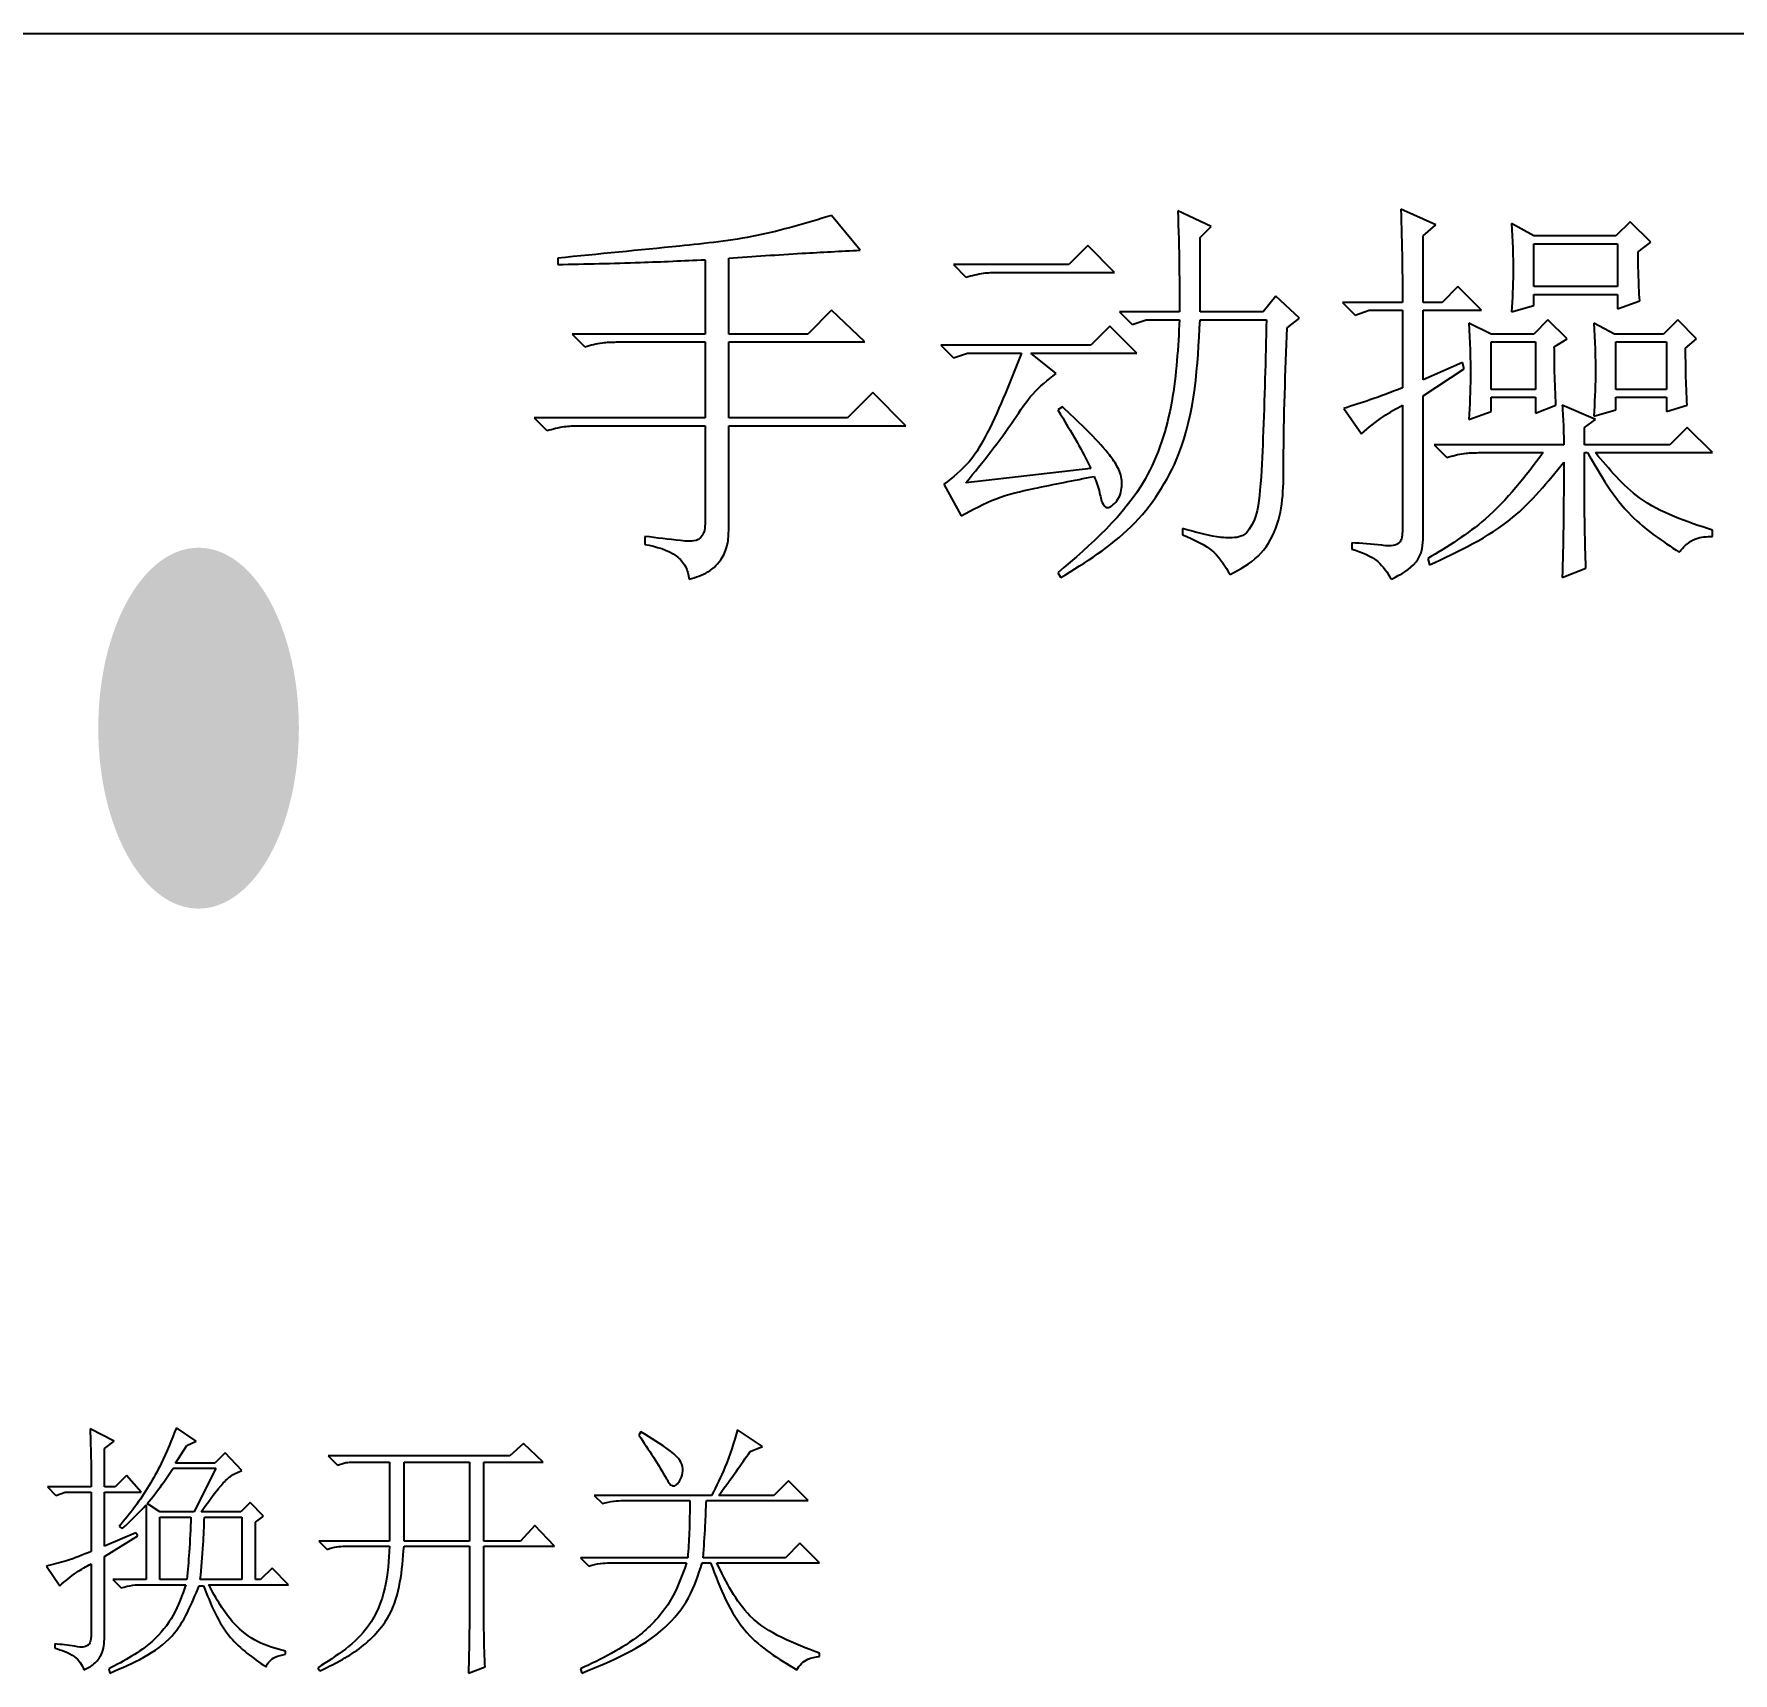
# Model space of a CAD drawing. Extents: x -61205 to 26665, y -81742 to 98141.
# Drawn here: x -38319.47 to -38299.13, y 14417.5 to 14437.12 of the extents above; entities that cross this region are included whole.
import ezdxf
from ezdxf.enums import TextEntityAlignment as Align

# ---------------------------------------------------------------- set-up
doc = ezdxf.new("R2010")
doc.units = 0
doc.header["$LTSCALE"] = 1000
doc.header["$MEASUREMENT"] = 0
doc.layers.add('01', color=7, linetype='CONTINUOUS')
doc.layers.add('02', color=1, linetype='CONTINUOUS')
doc.styles.add('intecad', font='geditxt.shx', dxfattribs={"width": 0.667, "bigfont": 'hzfs_1.shx'})

msp = doc.modelspace()

# ---------------------------------------------------------------- linework, layer by layer
at = {"layer": '01'}
for p, q in [((-38259.366, 14437.121), (-38339.366, 14437.121)), ((-38305.379, 14434.816), (-38305.776, 14435.005)), ((-38302.691, 14434.835), (-38303.107, 14435.024)), ((-38309.581, 14434.532), (-38309.922, 14434.949)), ((-38305.511, 14434.684), (-38305.379, 14434.816)), ((-38302.842, 14434.703), (-38302.691, 14434.835)), ((-38301.517, 14434.703), (-38301.782, 14434.854)), ((-38300.362, 14434.873), (-38300.533, 14434.703)), ((-38300.116, 14434.627), (-38300.362, 14434.873)), ((-38305.511, 14433.794), (-38305.511, 14434.684)), ((-38302.842, 14433.907), (-38302.842, 14434.703)), ((-38300.533, 14434.703), (-38301.517, 14434.703)), ((-38301.517, 14434.608), (-38300.514, 14434.608)), ((-38301.517, 14434.097), (-38301.517, 14434.608)), ((-38300.514, 14434.608), (-38300.514, 14434.097)), ((-38300.268, 14434.513), (-38300.116, 14434.627)), ((-38313.197, 14434.438), (-38313.197, 14434.362)), ((-38311.436, 14434.419), (-38311.436, 14433.529)), ((-38311.153, 14433.529), (-38311.153, 14434.438)), ((-38306.855, 14434.589), (-38307.083, 14434.362)), ((-38306.534, 14434.267), (-38306.855, 14434.589)), ((-38307.083, 14434.362), (-38308.464, 14434.362)), ((-38308.464, 14434.362), (-38308.313, 14434.21)), ((-38307.934, 14434.267), (-38306.534, 14434.267)), ((-38304.603, 14433.983), (-38304.754, 14433.794)), ((-38304.319, 14433.718), (-38304.603, 14433.983)), ((-38302.426, 14434.097), (-38302.615, 14433.907)), ((-38302.142, 14433.813), (-38302.426, 14434.097)), ((-38300.514, 14434.097), (-38301.517, 14434.097)), ((-38301.517, 14434.002), (-38300.514, 14434.002)), ((-38301.517, 14433.87), (-38301.517, 14434.002)), ((-38300.514, 14434.002), (-38300.514, 14433.832)), ((-38309.922, 14433.813), (-38310.206, 14433.529)), ((-38309.525, 14433.434), (-38309.922, 14433.813)), ((-38305.757, 14433.794), (-38306.477, 14433.794)), ((-38306.477, 14433.794), (-38306.325, 14433.642)), ((-38304.754, 14433.794), (-38305.511, 14433.794)), ((-38303.088, 14433.907), (-38303.808, 14433.907)), ((-38303.808, 14433.907), (-38303.656, 14433.756)), ((-38303.656, 14433.756), (-38303.486, 14433.813)), ((-38303.486, 14433.813), (-38303.088, 14433.813)), ((-38303.088, 14433.813), (-38303.088, 14432.885)), ((-38302.615, 14433.907), (-38302.842, 14433.907)), ((-38302.842, 14432.98), (-38302.842, 14433.813)), ((-38302.842, 14433.813), (-38302.142, 14433.813)), ((-38301.782, 14433.794), (-38301.517, 14433.87)), ((-38300.514, 14433.832), (-38300.249, 14433.926)), ((-38306.59, 14433.624), (-38306.818, 14433.396)), ((-38306.269, 14433.302), (-38306.59, 14433.624)), ((-38306.325, 14433.642), (-38306.155, 14433.699)), ((-38306.155, 14433.699), (-38305.757, 14433.699)), ((-38305.511, 14433.699), (-38304.716, 14433.699)), ((-38304.47, 14433.605), (-38304.319, 14433.718)), ((-38302.028, 14433.529), (-38302.293, 14433.661)), ((-38301.347, 14433.699), (-38301.517, 14433.529)), ((-38301.119, 14433.472), (-38301.347, 14433.699)), ((-38300.552, 14433.529), (-38300.798, 14433.661)), ((-38299.794, 14433.699), (-38299.965, 14433.529)), ((-38299.567, 14433.472), (-38299.794, 14433.699)), ((-38311.436, 14433.529), (-38313.027, 14433.529)), ((-38313.027, 14433.529), (-38312.875, 14433.377)), ((-38312.497, 14433.434), (-38311.436, 14433.434)), ((-38311.436, 14433.434), (-38311.436, 14432.526)), ((-38310.206, 14433.529), (-38311.153, 14433.529)), ((-38311.153, 14432.526), (-38311.153, 14433.434)), ((-38311.153, 14433.434), (-38309.525, 14433.434)), ((-38306.818, 14433.396), (-38308.616, 14433.396)), ((-38308.616, 14433.396), (-38308.464, 14433.245)), ((-38301.517, 14433.529), (-38302.028, 14433.529)), ((-38302.028, 14433.434), (-38301.498, 14433.434)), ((-38302.028, 14432.866), (-38302.028, 14433.434)), ((-38301.498, 14433.434), (-38301.498, 14432.866)), ((-38301.271, 14433.377), (-38301.119, 14433.472)), ((-38299.965, 14433.529), (-38300.552, 14433.529)), ((-38300.533, 14433.434), (-38299.927, 14433.434)), ((-38300.533, 14432.866), (-38300.533, 14433.434)), ((-38299.927, 14433.434), (-38299.927, 14432.866)), ((-38299.7, 14433.358), (-38299.567, 14433.472)), ((-38308.464, 14433.245), (-38308.294, 14433.302)), ((-38308.294, 14433.302), (-38307.65, 14433.302)), ((-38307.234, 14433.056), (-38307.537, 14433.302)), ((-38307.537, 14433.302), (-38306.269, 14433.302)), ((-38302.369, 14433.188), (-38302.842, 14432.98)), ((-38302.35, 14433.112), (-38302.369, 14433.188)), ((-38302.842, 14432.791), (-38302.35, 14433.112)), ((-38309.43, 14432.828), (-38309.733, 14432.526)), ((-38309.032, 14432.431), (-38309.43, 14432.828)), ((-38302.842, 14431.068), (-38302.842, 14432.791)), ((-38301.498, 14432.866), (-38302.028, 14432.866)), ((-38302.028, 14432.601), (-38302.028, 14432.772)), ((-38302.028, 14432.772), (-38301.498, 14432.772)), ((-38301.498, 14432.772), (-38301.498, 14432.582)), ((-38299.927, 14432.866), (-38300.533, 14432.866)), ((-38300.533, 14432.62), (-38300.533, 14432.772)), ((-38300.533, 14432.772), (-38299.927, 14432.772)), ((-38299.927, 14432.772), (-38299.927, 14432.601)), ((-38307.158, 14432.658), (-38307.215, 14432.62)), ((-38303.789, 14432.639), (-38303.58, 14432.336)), ((-38303.088, 14432.677), (-38303.088, 14431.163)), ((-38302.293, 14432.507), (-38302.028, 14432.601)), ((-38301.498, 14432.582), (-38301.252, 14432.677)), ((-38300.779, 14432.507), (-38301.176, 14432.677)), ((-38300.798, 14432.544), (-38300.533, 14432.62)), ((-38299.927, 14432.601), (-38299.681, 14432.677)), ((-38311.436, 14432.526), (-38313.481, 14432.526)), ((-38313.481, 14432.526), (-38313.33, 14432.374)), ((-38312.951, 14432.431), (-38311.436, 14432.431)), ((-38311.436, 14432.431), (-38311.436, 14431.257)), ((-38309.733, 14432.526), (-38311.153, 14432.526)), ((-38311.153, 14431.219), (-38311.153, 14432.431)), ((-38311.153, 14432.431), (-38309.032, 14432.431)), ((-38300.911, 14432.412), (-38300.779, 14432.507)), ((-38300.911, 14432.204), (-38300.911, 14432.412)), ((-38299.681, 14432.412), (-38299.889, 14432.204)), ((-38299.378, 14432.109), (-38299.681, 14432.412)), ((-38302.71, 14432.204), (-38302.558, 14432.052)), ((-38301.157, 14432.204), (-38302.71, 14432.204)), ((-38299.889, 14432.204), (-38300.911, 14432.204)), ((-38302.18, 14432.109), (-38301.403, 14432.109)), ((-38300.911, 14432.109), (-38300.873, 14432.109)), ((-38300.779, 14432.109), (-38299.378, 14432.109)), ((-38306.818, 14431.92), (-38308.313, 14431.749)), ((-38308.578, 14431.73), (-38308.37, 14431.352)), ((-38305.72, 14431.2), (-38305.72, 14431.125)), ((-38299.378, 14431.106), (-38299.378, 14431.181)), ((-38312.156, 14431.106), (-38312.156, 14431.011)), ((-38303.694, 14431.03), (-38303.694, 14430.954)), ((-38302.785, 14430.841), (-38302.766, 14430.765)), ((-38301.176, 14430.614), (-38300.892, 14430.727)), ((-38307.215, 14430.67), (-38307.177, 14430.614)), ((-38318.511, 14420.274), (-38318.797, 14420.423)), ((-38317.528, 14420.274), (-38317.765, 14420.436)), ((-38312.204, 14420.386), (-38312.229, 14420.349)), ((-38310.749, 14420.212), (-38311.047, 14420.411)), ((-38318.623, 14420.187), (-38318.511, 14420.274)), ((-38318.623, 14419.727), (-38318.623, 14420.187)), ((-38317.777, 14420.013), (-38317.64, 14420.224)), ((-38317.64, 14420.224), (-38317.528, 14420.274)), ((-38313.61, 14420.249), (-38313.772, 14420.1)), ((-38313.374, 14420.025), (-38313.61, 14420.249)), ((-38310.898, 14420.15), (-38310.749, 14420.212)), ((-38317.802, 14419.951), (-38317.292, 14419.951)), ((-38317.305, 14420.013), (-38317.777, 14420.013)), ((-38317.292, 14419.951), (-38317.553, 14419.428)), ((-38317.18, 14420.137), (-38317.305, 14420.013)), ((-38316.981, 14419.926), (-38317.18, 14420.137)), ((-38313.772, 14420.1), (-38315.949, 14420.1)), ((-38315.949, 14420.1), (-38315.837, 14419.988)), ((-38315.65, 14420.025), (-38315.215, 14420.025)), ((-38315.215, 14420.025), (-38315.215, 14419.08)), ((-38315.04, 14420.025), (-38314.257, 14420.025)), ((-38315.04, 14419.08), (-38315.04, 14420.025)), ((-38314.257, 14420.025), (-38314.257, 14419.08)), ((-38314.083, 14419.08), (-38314.083, 14420.025)), ((-38314.083, 14420.025), (-38313.374, 14420.025)), ((-38318.362, 14419.864), (-38318.499, 14419.727)), ((-38318.188, 14419.665), (-38318.362, 14419.864)), ((-38310.438, 14419.801), (-38310.612, 14419.627)), ((-38310.201, 14419.565), (-38310.438, 14419.801)), ((-38318.785, 14419.727), (-38319.307, 14419.727)), ((-38319.307, 14419.727), (-38319.208, 14419.627)), ((-38319.208, 14419.627), (-38319.096, 14419.665)), ((-38319.096, 14419.665), (-38318.785, 14419.665)), ((-38318.785, 14419.665), (-38318.785, 14418.956)), ((-38318.499, 14419.727), (-38318.623, 14419.727)), ((-38318.623, 14419.665), (-38318.188, 14419.665)), ((-38318.623, 14419.018), (-38318.623, 14419.665)), ((-38316.882, 14419.54), (-38316.994, 14419.428)), ((-38316.72, 14419.379), (-38316.882, 14419.54)), ((-38311.358, 14419.627), (-38312.764, 14419.627)), ((-38312.764, 14419.627), (-38312.664, 14419.528)), ((-38312.416, 14419.565), (-38311.62, 14419.565)), ((-38311.42, 14419.565), (-38310.201, 14419.565)), ((-38310.612, 14419.627), (-38311.271, 14419.627)), ((-38318.126, 14419.515), (-38318.126, 14418.62)), ((-38317.964, 14419.428), (-38318.113, 14419.528)), ((-38317.553, 14419.428), (-38317.964, 14419.428)), ((-38317.964, 14419.366), (-38317.591, 14419.366)), ((-38317.964, 14418.62), (-38317.964, 14419.366)), ((-38316.994, 14419.428), (-38317.466, 14419.428)), ((-38317.429, 14419.366), (-38316.981, 14419.366)), ((-38316.981, 14419.366), (-38316.981, 14418.62)), ((-38316.819, 14419.304), (-38316.72, 14419.379)), ((-38318.25, 14419.179), (-38318.623, 14419.018)), ((-38318.623, 14418.893), (-38318.225, 14419.142)), ((-38318.449, 14419.254), (-38318.412, 14419.229)), ((-38318.225, 14419.142), (-38318.25, 14419.179)), ((-38316.819, 14418.62), (-38316.819, 14419.304)), ((-38313.473, 14419.267), (-38313.647, 14419.08)), ((-38313.237, 14419.018), (-38313.473, 14419.267)), ((-38315.215, 14419.08), (-38316.061, 14419.08)), ((-38316.061, 14419.08), (-38315.961, 14418.98)), ((-38315.75, 14419.018), (-38315.215, 14419.018)), ((-38314.257, 14419.08), (-38315.04, 14419.08)), ((-38315.04, 14419.018), (-38314.257, 14419.018)), ((-38314.257, 14419.018), (-38314.257, 14418.135)), ((-38313.647, 14419.08), (-38314.083, 14419.08)), ((-38314.083, 14418.035), (-38314.083, 14419.018)), ((-38314.083, 14419.018), (-38313.237, 14419.018)), ((-38310.301, 14419.055), (-38310.475, 14418.881)), ((-38310.065, 14418.819), (-38310.301, 14419.055)), ((-38319.32, 14418.781), (-38319.158, 14418.545)), ((-38318.785, 14418.806), (-38318.785, 14417.96)), ((-38318.623, 14417.935), (-38318.623, 14418.893)), ((-38316.62, 14418.757), (-38316.757, 14418.62)), ((-38316.421, 14418.557), (-38316.62, 14418.757)), ((-38311.644, 14418.881), (-38312.926, 14418.881)), ((-38312.926, 14418.881), (-38312.826, 14418.781)), ((-38312.577, 14418.819), (-38311.657, 14418.819)), ((-38311.47, 14418.819), (-38311.371, 14418.819)), ((-38310.475, 14418.881), (-38311.458, 14418.881)), ((-38311.296, 14418.819), (-38310.065, 14418.819)), ((-38318.126, 14418.62), (-38318.524, 14418.62)), ((-38318.524, 14418.62), (-38318.424, 14418.52)), ((-38318.175, 14418.557), (-38317.653, 14418.557)), ((-38317.64, 14418.62), (-38317.964, 14418.62)), ((-38317.491, 14418.545), (-38317.441, 14418.545)), ((-38316.981, 14418.62), (-38317.479, 14418.62)), ((-38317.379, 14418.557), (-38316.421, 14418.557)), ((-38316.757, 14418.62), (-38316.819, 14418.62)), ((-38319.22, 14417.848), (-38319.22, 14417.799)), ((-38316.459, 14417.724), (-38316.459, 14417.761)), ((-38310.065, 14417.699), (-38310.065, 14417.736)), ((-38318.573, 14417.55), (-38318.561, 14417.5)), ((-38316.073, 14417.562), (-38316.048, 14417.525)), ((-38314.269, 14417.5), (-38314.07, 14417.575)), ((-38312.926, 14417.55), (-38312.913, 14417.5))]:
    msp.add_line(p, q, dxfattribs=at)
for points, knots in [([(-38305.776, 14435.005), (-38305.77, 14434.779), (-38305.758, 14434.376), (-38305.758, 14433.972), (-38305.757, 14433.794)], [0, 0, 0, 0, 0.559984, 1, 1, 1, 1]), ([(-38303.107, 14435.024), (-38303.101, 14434.816), (-38303.09, 14434.444), (-38303.089, 14434.071), (-38303.088, 14433.907)], [0, 0, 0, 0, 0.559989, 1, 1, 1, 1]), ([(-38309.922, 14434.949), (-38310.219, 14434.858), (-38310.813, 14434.678), (-38311.918, 14434.563), (-38312.712, 14434.485), (-38313.197, 14434.438)], [0, 0, 0, 0, 0.279249, 0.559531, 1, 1, 1, 1]), ([(-38301.782, 14434.854), (-38301.772, 14434.656), (-38301.754, 14434.303), (-38301.773, 14433.949), (-38301.782, 14433.794)], [0, 0, 0, 0, 0.559987, 1, 1, 1, 1]), ([(-38313.197, 14434.362), (-38312.868, 14434.368), (-38312.281, 14434.38), (-38311.695, 14434.407), (-38311.436, 14434.419)], [0, 0, 0, 0, 0.560003, 1, 1, 1, 1]), ([(-38311.153, 14434.438), (-38310.859, 14434.458), (-38310.336, 14434.494), (-38309.812, 14434.521), (-38309.581, 14434.532)], [0, 0, 0, 0, 0.560004, 1, 1, 1, 1]), ([(-38300.249, 14433.926), (-38300.255, 14434.036), (-38300.265, 14434.231), (-38300.267, 14434.427), (-38300.268, 14434.513)], [0, 0, 0, 0, 0.559998, 1, 1, 1, 1]), ([(-38308.313, 14434.21), (-38308.243, 14434.229), (-38308.119, 14434.263), (-38307.991, 14434.266), (-38307.934, 14434.267)], [0, 0, 0, 0, 0.5598245, 1, 1, 1, 1]), ([(-38305.757, 14433.699), (-38305.775, 14433.372), (-38305.809, 14432.719), (-38306.165, 14431.57), (-38306.817, 14431.011), (-38307.215, 14430.67)], [0, 0, 0, 0, 0.281151, 0.561273, 1, 1, 1, 1]), ([(-38307.177, 14430.614), (-38306.88, 14430.797), (-38306.288, 14431.164), (-38305.586, 14432.243), (-38305.54, 14433.147), (-38305.511, 14433.699)], [0, 0, 0, 0, 0.2804459, 0.559736, 1, 1, 1, 1]), ([(-38304.716, 14433.699), (-38304.728, 14433.225), (-38304.745, 14432.542), (-38304.783, 14431.712), (-38304.832, 14431.29), (-38304.992, 14431.108), (-38305.136, 14431.082), (-38305.38, 14431.104), (-38305.584, 14431.162), (-38305.72, 14431.2)], [0, 0, 0, 0, 0.420792, 0.60592, 0.750127, 0.781166, 0.812343, 0.87485, 1, 1, 1, 1]), ([(-38305.152, 14430.651), (-38305.032, 14430.715), (-38304.794, 14430.841), (-38304.507, 14431.32), (-38304.519, 14432.278), (-38304.49, 14433.074), (-38304.47, 14433.605)], [0, 0, 0, 0, 0.124763, 0.248785, 0.498886, 1, 1, 1, 1]), ([(-38302.293, 14433.661), (-38302.283, 14433.446), (-38302.265, 14433.061), (-38302.285, 14432.676), (-38302.293, 14432.507)], [0, 0, 0, 0, 0.559976, 1, 1, 1, 1]), ([(-38300.798, 14433.661), (-38300.787, 14433.453), (-38300.769, 14433.08), (-38300.789, 14432.708), (-38300.798, 14432.544)], [0, 0, 0, 0, 0.559989, 1, 1, 1, 1]), ([(-38312.875, 14433.377), (-38312.806, 14433.396), (-38312.682, 14433.43), (-38312.553, 14433.433), (-38312.497, 14433.434)], [0, 0, 0, 0, 0.5598245, 1, 1, 1, 1]), ([(-38301.252, 14432.677), (-38301.258, 14432.808), (-38301.269, 14433.041), (-38301.27, 14433.275), (-38301.271, 14433.377)], [0, 0, 0, 0, 0.559985, 1, 1, 1, 1]), ([(-38307.65, 14433.302), (-38307.775, 14432.979), (-38307.949, 14432.53), (-38308.255, 14431.983), (-38308.471, 14431.814), (-38308.578, 14431.73)], [0, 0, 0, 0, 0.561068, 0.782116, 1, 1, 1, 1]), ([(-38299.681, 14432.677), (-38299.687, 14432.804), (-38299.698, 14433.031), (-38299.699, 14433.258), (-38299.7, 14433.358)], [0, 0, 0, 0, 0.559995, 1, 1, 1, 1]), ([(-38308.313, 14431.749), (-38308.113, 14431.996), (-38307.835, 14432.34), (-38307.531, 14432.825), (-38307.333, 14432.979), (-38307.234, 14433.056)], [0, 0, 0, 0, 0.5608003, 0.7812764, 1, 1, 1, 1]), ([(-38303.088, 14432.885), (-38303.218, 14432.835), (-38303.449, 14432.746), (-38303.685, 14432.672), (-38303.789, 14432.639)], [0, 0, 0, 0, 0.560054, 1, 1, 1, 1]), ([(-38307.215, 14432.62), (-38307.136, 14432.492), (-38306.994, 14432.264), (-38306.871, 14432.025), (-38306.818, 14431.92)], [0, 0, 0, 0, 0.559991, 1, 1, 1, 1]), ([(-38306.78, 14431.825), (-38306.754, 14431.762), (-38306.709, 14431.648), (-38306.694, 14431.509), (-38306.644, 14431.457), (-38306.623, 14431.452), (-38306.593, 14431.455), (-38306.544, 14431.489), (-38306.489, 14431.55), (-38306.444, 14431.665), (-38306.441, 14431.824), (-38306.524, 14431.992), (-38306.754, 14432.28), (-38306.978, 14432.49), (-38307.158, 14432.658)], [0, 0, 0, 0, 0.105236, 0.187656, 0.203257, 0.211072, 0.218944, 0.250045, 0.296905, 0.343733, 0.437151, 0.530378, 0.624314, 1, 1, 1, 1]), ([(-38303.58, 14432.336), (-38303.494, 14432.408), (-38303.34, 14432.537), (-38303.165, 14432.634), (-38303.088, 14432.677)], [0, 0, 0, 0, 0.559888, 1, 1, 1, 1]), ([(-38301.176, 14432.677), (-38301.171, 14432.589), (-38301.16, 14432.431), (-38301.158, 14432.273), (-38301.157, 14432.204)], [0, 0, 0, 0, 0.559983, 1, 1, 1, 1]), ([(-38313.33, 14432.374), (-38313.26, 14432.393), (-38313.136, 14432.427), (-38313.007, 14432.43), (-38312.951, 14432.431)], [0, 0, 0, 0, 0.5598245, 1, 1, 1, 1]), ([(-38301.403, 14432.109), (-38301.619, 14431.825), (-38302.005, 14431.318), (-38302.547, 14430.987), (-38302.785, 14430.841)], [0, 0, 0, 0, 0.559504, 1, 1, 1, 1]), ([(-38302.766, 14430.765), (-38302.414, 14430.929), (-38301.784, 14431.221), (-38301.349, 14431.759), (-38301.157, 14431.996)], [0, 0, 0, 0, 0.559873, 1, 1, 1, 1]), ([(-38302.558, 14432.052), (-38302.489, 14432.071), (-38302.365, 14432.105), (-38302.236, 14432.108), (-38302.18, 14432.109)], [0, 0, 0, 0, 0.5598295, 1, 1, 1, 1]), ([(-38301.157, 14431.996), (-38301.158, 14431.737), (-38301.159, 14431.277), (-38301.171, 14430.816), (-38301.176, 14430.614)], [0, 0, 0, 0, 0.5600016, 1, 1, 1, 1]), ([(-38300.892, 14430.727), (-38300.898, 14430.884), (-38300.906, 14431.142), (-38300.909, 14431.501), (-38300.911, 14431.805), (-38300.911, 14432.008), (-38300.911, 14432.109)], [0, 0, 0, 0, 0.339989, 0.559996, 0.779995, 1, 1, 1, 1]), ([(-38300.873, 14432.109), (-38300.718, 14431.84), (-38300.44, 14431.358), (-38299.978, 14431.051), (-38299.775, 14430.916)], [0, 0, 0, 0, 0.559715, 1, 1, 1, 1]), ([(-38299.378, 14431.181), (-38299.688, 14431.283), (-38300.243, 14431.465), (-38300.615, 14431.912), (-38300.779, 14432.109)], [0, 0, 0, 0, 0.558554, 1, 1, 1, 1]), ([(-38308.37, 14431.352), (-38308.234, 14431.427), (-38307.96, 14431.579), (-38307.413, 14431.7), (-38307.02, 14431.778), (-38306.78, 14431.825)], [0, 0, 0, 0, 0.2783792, 0.5589827, 1, 1, 1, 1]), ([(-38311.436, 14431.257), (-38311.438, 14431.221), (-38311.441, 14431.167), (-38311.476, 14431.103), (-38311.531, 14431.055), (-38311.625, 14431.044), (-38311.836, 14431.067), (-38312.014, 14431.089), (-38312.156, 14431.106)], [0, 0, 0, 0, 0.124786, 0.187274, 0.249739, 0.373743, 0.498988, 1, 1, 1, 1]), ([(-38311.626, 14430.595), (-38311.548, 14430.618), (-38311.393, 14430.664), (-38311.226, 14430.83), (-38311.155, 14431.029), (-38311.153, 14431.156), (-38311.153, 14431.219)], [0, 0, 0, 0, 0.280256, 0.559131, 0.779307, 1, 1, 1, 1]), ([(-38303.088, 14431.163), (-38303.091, 14431.133), (-38303.094, 14431.088), (-38303.119, 14431.032), (-38303.198, 14430.982), (-38303.401, 14431.011), (-38303.577, 14431.022), (-38303.694, 14431.03)], [0, 0, 0, 0, 0.124699, 0.187588, 0.249088, 0.498991, 1, 1, 1, 1]), ([(-38312.156, 14431.011), (-38312.02, 14430.982), (-38311.83, 14430.941), (-38311.659, 14430.753), (-38311.637, 14430.648), (-38311.626, 14430.595)], [0, 0, 0, 0, 0.558681, 0.779339, 1, 1, 1, 1]), ([(-38305.72, 14431.125), (-38305.585, 14431.068), (-38305.345, 14430.968), (-38305.21, 14430.748), (-38305.152, 14430.651)], [0, 0, 0, 0, 0.562312, 1, 1, 1, 1]), ([(-38303.694, 14430.954), (-38303.581, 14430.917), (-38303.381, 14430.849), (-38303.27, 14430.672), (-38303.221, 14430.595)], [0, 0, 0, 0, 0.561771, 1, 1, 1, 1]), ([(-38303.221, 14430.595), (-38303.11, 14430.651), (-38302.955, 14430.728), (-38302.851, 14430.925), (-38302.845, 14431.02), (-38302.842, 14431.068)], [0, 0, 0, 0, 0.559302, 0.779431, 1, 1, 1, 1]), ([(-38299.775, 14430.916), (-38299.748, 14430.95), (-38299.693, 14431.016), (-38299.559, 14431.1), (-38299.446, 14431.103), (-38299.378, 14431.106)], [0, 0, 0, 0, 0.280871, 0.561423, 1, 1, 1, 1]), ([(-38318.797, 14420.423), (-38318.793, 14420.293), (-38318.785, 14420.061), (-38318.785, 14419.829), (-38318.785, 14419.727)], [0, 0, 0, 0, 0.5599998, 1, 1, 1, 1]), ([(-38317.765, 14420.436), (-38317.822, 14420.291), (-38317.916, 14420.052), (-38318.09, 14419.74), (-38318.256, 14419.487), (-38318.385, 14419.332), (-38318.449, 14419.254)], [0, 0, 0, 0, 0.339793, 0.559872, 0.779945, 1, 1, 1, 1]), ([(-38312.229, 14420.349), (-38312.112, 14420.174), (-38311.985, 14419.985), (-38311.869, 14419.773), (-38311.836, 14419.74), (-38311.798, 14419.74), (-38311.769, 14419.76), (-38311.733, 14419.811), (-38311.697, 14419.893), (-38311.707, 14420.002), (-38311.77, 14420.09), (-38311.932, 14420.224), (-38312.083, 14420.314), (-38312.204, 14420.386)], [0, 0, 0, 0, 0.373804, 0.405199, 0.436299, 0.451848, 0.467647, 0.498981, 0.561527, 0.623698, 0.686185, 0.748999, 1, 1, 1, 1]), ([(-38311.047, 14420.411), (-38311.093, 14420.26), (-38311.174, 14419.989), (-38311.302, 14419.738), (-38311.358, 14419.627)], [0, 0, 0, 0, 0.560013, 1, 1, 1, 1]), ([(-38311.271, 14419.627), (-38311.2, 14419.724), (-38311.074, 14419.897), (-38310.952, 14420.072), (-38310.898, 14420.15)], [0, 0, 0, 0, 0.55999, 1, 1, 1, 1]), ([(-38318.113, 14419.528), (-38318.052, 14419.604), (-38317.942, 14419.741), (-38317.845, 14419.887), (-38317.802, 14419.951)], [0, 0, 0, 0, 0.559982, 1, 1, 1, 1]), ([(-38315.837, 14419.988), (-38315.803, 14420.001), (-38315.743, 14420.023), (-38315.678, 14420.025), (-38315.65, 14420.025)], [0, 0, 0, 0, 0.559407, 1, 1, 1, 1]), ([(-38317.466, 14419.428), (-38317.392, 14419.537), (-38317.287, 14419.688), (-38317.124, 14419.863), (-38317.029, 14419.905), (-38316.981, 14419.926)], [0, 0, 0, 0, 0.5609171, 0.7812679, 1, 1, 1, 1]), ([(-38312.664, 14419.528), (-38312.619, 14419.54), (-38312.537, 14419.562), (-38312.453, 14419.564), (-38312.416, 14419.565)], [0, 0, 0, 0, 0.55983, 1, 1, 1, 1]), ([(-38311.62, 14419.565), (-38311.62, 14419.437), (-38311.621, 14419.209), (-38311.637, 14418.981), (-38311.644, 14418.881)], [0, 0, 0, 0, 0.560031, 1, 1, 1, 1]), ([(-38311.458, 14418.881), (-38311.449, 14419.009), (-38311.434, 14419.236), (-38311.425, 14419.465), (-38311.42, 14419.565)], [0, 0, 0, 0, 0.5599902, 1, 1, 1, 1]), ([(-38318.412, 14419.229), (-38318.357, 14419.281), (-38318.258, 14419.373), (-38318.166, 14419.472), (-38318.126, 14419.515)], [0, 0, 0, 0, 0.559977, 1, 1, 1, 1]), ([(-38317.591, 14419.366), (-38317.596, 14419.226), (-38317.606, 14418.977), (-38317.63, 14418.729), (-38317.64, 14418.62)], [0, 0, 0, 0, 0.559987, 1, 1, 1, 1]), ([(-38317.479, 14418.62), (-38317.465, 14418.759), (-38317.441, 14419.007), (-38317.433, 14419.256), (-38317.429, 14419.366)], [0, 0, 0, 0, 0.55998, 1, 1, 1, 1]), ([(-38318.785, 14418.956), (-38318.882, 14418.915), (-38319.056, 14418.843), (-38319.239, 14418.8), (-38319.32, 14418.781)], [0, 0, 0, 0, 0.560387, 1, 1, 1, 1]), ([(-38315.215, 14419.018), (-38315.223, 14418.851), (-38315.241, 14418.517), (-38315.475, 14417.944), (-38315.846, 14417.707), (-38316.073, 14417.562)], [0, 0, 0, 0, 0.281037, 0.560413, 1, 1, 1, 1]), ([(-38316.048, 14417.525), (-38315.886, 14417.604), (-38315.562, 14417.761), (-38315.101, 14418.252), (-38315.063, 14418.727), (-38315.04, 14419.018)], [0, 0, 0, 0, 0.281389, 0.560735, 1, 1, 1, 1]), ([(-38315.961, 14418.98), (-38315.922, 14418.993), (-38315.853, 14419.014), (-38315.781, 14419.017), (-38315.75, 14419.018)], [0, 0, 0, 0, 0.559858, 1, 1, 1, 1]), ([(-38319.158, 14418.545), (-38319.094, 14418.601), (-38318.979, 14418.702), (-38318.844, 14418.774), (-38318.785, 14418.806)], [0, 0, 0, 0, 0.558227, 1, 1, 1, 1]), ([(-38311.657, 14418.819), (-38311.716, 14418.654), (-38311.835, 14418.326), (-38312.273, 14417.863), (-38312.678, 14417.669), (-38312.926, 14417.55)], [0, 0, 0, 0, 0.279517, 0.559419, 1, 1, 1, 1]), ([(-38312.913, 14417.5), (-38312.554, 14417.645), (-38312.052, 14417.848), (-38311.609, 14418.388), (-38311.517, 14418.675), (-38311.47, 14418.819)], [0, 0, 0, 0, 0.558717, 0.779375, 1, 1, 1, 1]), ([(-38312.826, 14418.781), (-38312.781, 14418.794), (-38312.699, 14418.816), (-38312.615, 14418.818), (-38312.577, 14418.819)], [0, 0, 0, 0, 0.55983, 1, 1, 1, 1]), ([(-38311.371, 14418.819), (-38311.255, 14418.515), (-38311.048, 14417.972), (-38310.556, 14417.67), (-38310.338, 14417.537)], [0, 0, 0, 0, 0.558197, 1, 1, 1, 1]), ([(-38310.065, 14417.736), (-38310.374, 14417.853), (-38310.926, 14418.062), (-38311.183, 14418.587), (-38311.296, 14418.819)], [0, 0, 0, 0, 0.559049, 1, 1, 1, 1]), ([(-38317.653, 14418.557), (-38317.695, 14418.432), (-38317.781, 14418.181), (-38318.086, 14417.807), (-38318.389, 14417.647), (-38318.573, 14417.55)], [0, 0, 0, 0, 0.280212, 0.560346, 1, 1, 1, 1]), ([(-38318.561, 14417.5), (-38318.282, 14417.619), (-38317.784, 14417.832), (-38317.581, 14418.327), (-38317.491, 14418.545)], [0, 0, 0, 0, 0.560354, 1, 1, 1, 1]), ([(-38318.424, 14418.52), (-38318.378, 14418.533), (-38318.297, 14418.555), (-38318.212, 14418.557), (-38318.175, 14418.557)], [0, 0, 0, 0, 0.55983, 1, 1, 1, 1]), ([(-38317.441, 14418.545), (-38317.353, 14418.323), (-38317.195, 14417.926), (-38316.848, 14417.682), (-38316.695, 14417.575)], [0, 0, 0, 0, 0.559915, 1, 1, 1, 1]), ([(-38316.459, 14417.761), (-38316.573, 14417.793), (-38316.802, 14417.856), (-38317.142, 14418.125), (-38317.289, 14418.393), (-38317.379, 14418.557)], [0, 0, 0, 0, 0.279779, 0.559459, 1, 1, 1, 1]), ([(-38314.257, 14418.135), (-38314.258, 14418.016), (-38314.26, 14417.805), (-38314.266, 14417.593), (-38314.269, 14417.5)], [0, 0, 0, 0, 0.560002, 1, 1, 1, 1]), ([(-38318.785, 14417.96), (-38318.786, 14417.942), (-38318.787, 14417.904), (-38318.8, 14417.847), (-38318.874, 14417.798), (-38319.021, 14417.833), (-38319.142, 14417.842), (-38319.22, 14417.848)], [0, 0, 0, 0, 0.104893, 0.209387, 0.311458, 0.55836, 1, 1, 1, 1]), ([(-38318.872, 14417.537), (-38318.83, 14417.559), (-38318.746, 14417.602), (-38318.635, 14417.737), (-38318.628, 14417.86), (-38318.623, 14417.935)], [0, 0, 0, 0, 0.281149, 0.561412, 1, 1, 1, 1]), ([(-38314.07, 14417.575), (-38314.074, 14417.661), (-38314.081, 14417.814), (-38314.082, 14417.967), (-38314.083, 14418.035)], [0, 0, 0, 0, 0.559995, 1, 1, 1, 1]), ([(-38319.22, 14417.799), (-38319.138, 14417.773), (-38319.024, 14417.738), (-38318.909, 14417.632), (-38318.884, 14417.569), (-38318.872, 14417.537)], [0, 0, 0, 0, 0.559549, 0.779937, 1, 1, 1, 1]), ([(-38316.695, 14417.575), (-38316.68, 14417.598), (-38316.651, 14417.644), (-38316.571, 14417.705), (-38316.501, 14417.717), (-38316.459, 14417.724)], [0, 0, 0, 0, 0.280544, 0.560834, 1, 1, 1, 1]), ([(-38310.338, 14417.537), (-38310.322, 14417.564), (-38310.289, 14417.617), (-38310.193, 14417.681), (-38310.113, 14417.692), (-38310.065, 14417.699)], [0, 0, 0, 0, 0.280335, 0.560397, 1, 1, 1, 1])]:
    msp.add_open_spline(points, degree=3, knots=knots, dxfattribs=at)

# ---------------------------------------------------------------- texts
at = {"layer": '02', "style": 'intecad', "width": 0.667}
msp.add_text('●', height=4, dxfattribs=at).set_placement((-38317.499, 14428.787, 0), align=Align.MIDDLE)

doc.saveas('drawing.dxf')
